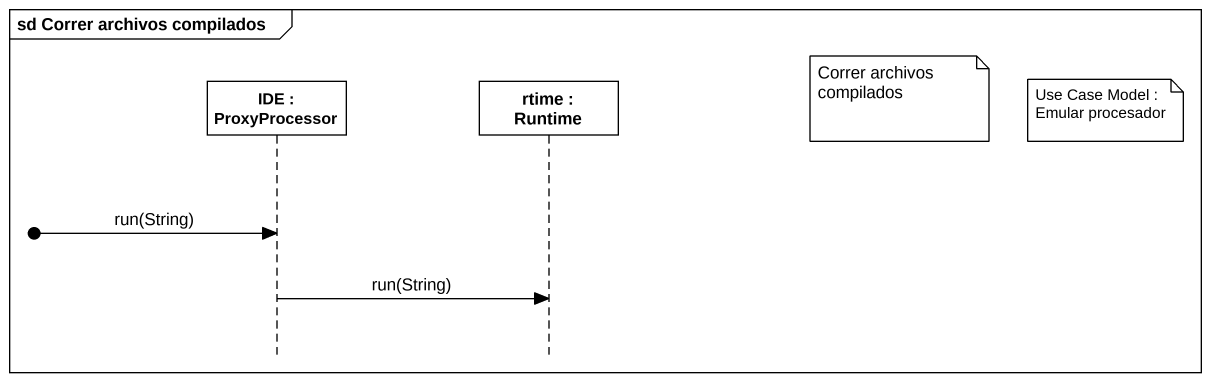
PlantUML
@startuml
mainframe sd Correr archivos compilados
hide footbox
participant "IDE : ProxyProcessor" as IDE
participant "rtime : Runtime" as rtime

note right of rtime : Correr archivos compilados
note right of rtime : Use Case Model : Emular procesador
[o-> IDE : run(String)
IDE -> rtime : run(String)
@enduml
